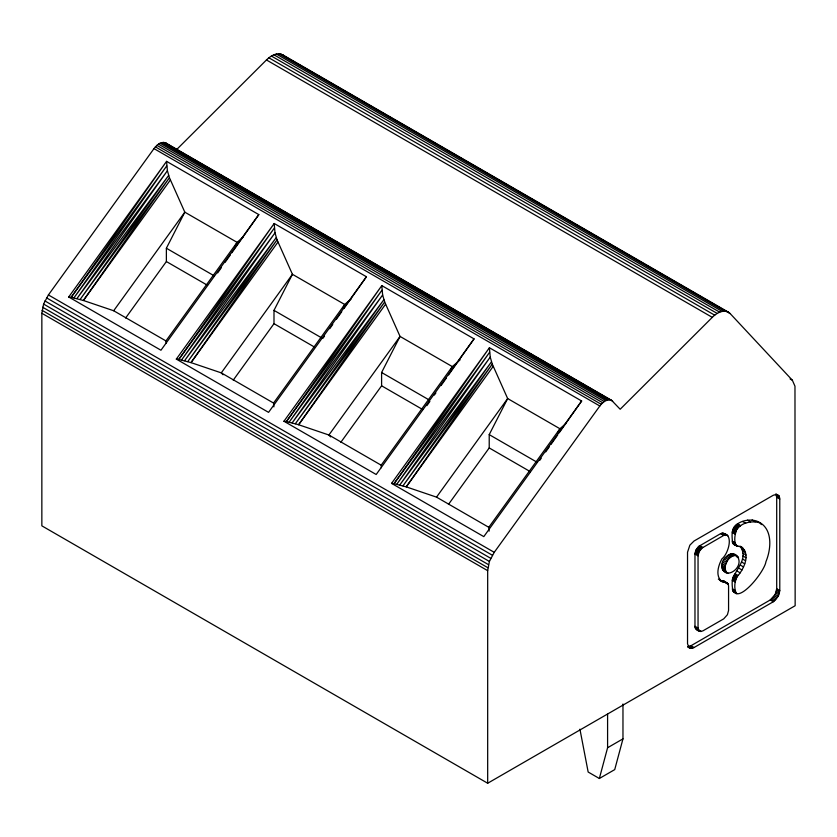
<?xml version="1.0" encoding="UTF-8"?>
<svg xmlns="http://www.w3.org/2000/svg" width="837" height="837" viewBox="0 0 837 837"><rect width="100%" height="100%" fill="white"/><g stroke="black" fill="none" stroke-linecap="round" stroke-linejoin="round"><path stroke-width="1.26" d="M41.85 313.268L43.587 304.061L48.41 294.938L153.998 148.609C156.592 145.115 161.154 140.919 165.81 142.981L611.638 400.379L620.175 409.251L712.287 317.359C716.598 312.871 724.716 308.319 730.136 313.551L792.367 380.239L794.972 386.223L795.15 605.726L487.678 783.244L41.85 525.845L41.85 313.268L487.678 570.667L487.678 783.244M487.678 570.667L489.415 561.46L494.238 552.336L599.826 406.008C602.42 402.513 606.982 398.318 611.638 400.379M743.528 548.559C740.609 545.41 734.551 547.147 732.521 542.679C732.187 537.616 731.14 531.788 734.018 527.237C738.998 520.802 748.78 518.731 756.324 520.938C773.126 526.902 771.526 548.287 765.928 561.7C764.505 572.864 729.906 615.101 732.281 580.334C735.242 569.411 748.728 558.854 740.452 546.781C751.511 553.09 743.936 569.087 737.418 576.316C734.426 581.202 733.798 588.62 736.487 593.579M694.972 554.073L696.102 549.815L698.989 546.226L720.636 533.64C734.855 531.338 728.828 553.55 721.923 558.875C718.334 565.467 715.018 575.992 721.923 581.558C724.34 582.657 728.985 581.987 728.567 586.026L728.567 610.435L727.426 614.693L723.712 618.857L702.902 630.868C699.847 632.72 694.888 629.853 694.972 626.285L694.972 554.073L698.048 555.852L698.048 628.053L699.177 631.004M698.048 555.852L699.177 551.583L702.055 548.005L723.712 535.418L726.83 534.927M721.86 566.701C720.375 556.825 736.644 547.241 738.977 560.371C740.473 570.248 724.204 579.832 721.86 566.701L724.936 568.48L726.579 572.738M724.936 568.48C725.229 562.61 729.791 554.69 736.476 555.611M736.822 546.006C733.442 541.895 734.823 534.874 736.487 530.041C740.902 522.633 751.605 520.499 759.4 522.717M690.776 648.403L687.7 646.624L690.943 645.756L770.218 599.983L775.188 594.448L776.705 588.756L776.705 497.22L775.836 493.976L778.912 495.755L779.781 498.988L779.781 590.535L778.264 596.226L773.294 601.761L694.019 647.535L690.776 648.403L687.805 647.001M579.926 729.184L588.16 772.028L599.355 778.494L607.589 747.744L607.589 714.181M622.969 704.011L622.969 738.862L614.724 769.611L599.355 778.494M125.634 318.008L166.375 261.542L166.375 248.233L184.82 212.169L169.451 177.726L167.4 170.717L166.573 161.353L258.811 214.607L231.859 252.774M235.302 245.837L237.091 242.353L242.918 237.29M233.251 380.134L273.992 323.678L273.992 310.37L292.437 274.306L277.057 239.863L275.017 232.843L274.191 223.489L366.428 276.744L343.965 308.539M342.919 307.964L344.708 304.48L351.509 298.568M340.868 442.26L381.599 385.805L381.599 372.496L400.055 336.432L384.675 301.99L382.635 294.969L381.808 285.616L474.045 338.87L448.59 374.913M450.536 370.1L452.325 366.606L460.088 359.858M448.475 504.397L489.216 447.931L489.216 434.623L507.661 398.558L492.292 364.116L490.241 357.106L489.415 347.742L581.652 400.996L559.2 432.802M557.557 433.388L559.932 428.743L565.76 423.679M217.641 272.914L221.386 267.62M225.122 262.316L230.363 254.898M323.009 338.232L324.505 336.108M329.747 328.69L332.739 324.442M336.484 319.148L341.726 311.72M426.88 405.663L429.873 401.415M434.361 395.054L435.857 392.94M441.099 385.512L446.341 378.094M539.729 460.371L541.236 458.247M545.724 451.886L549.47 446.581M550.966 444.468L557.704 434.926M68.718 296.978L166.573 161.353L71.187 297.302L68.718 296.978L160.955 350.232L258.811 214.607M170.371 179.955L83.397 300.483L71.187 297.302L166.709 165.956L73.959 297.836L167.4 170.717L76.962 298.547L168.635 175.435L80.132 299.437L169.451 177.726L83.397 300.483L113.675 310.747L165.946 340.921L166.176 343.463M113.675 310.747L184.82 212.169L237.091 242.353L165.946 340.921M176.325 359.104L274.191 223.489L178.804 359.429L176.325 359.104L268.562 412.359L366.428 276.744M277.978 242.081L191.014 362.62L178.804 359.429L274.316 228.093L181.566 359.962L275.017 232.843L184.579 360.684L276.252 237.562L187.75 361.574L277.057 239.863L191.014 362.62L221.282 372.873L273.553 403.057L273.898 406.866M273.553 403.057L344.708 304.48L292.437 274.306L221.282 372.873L223.05 374.767M283.942 421.241L381.808 285.616L286.411 421.566L283.942 421.241L376.179 474.495L474.045 338.87M385.595 304.208L298.621 424.746L286.411 421.566L381.934 290.219L289.183 422.089L382.635 294.969L292.197 422.811L383.869 299.698L295.367 423.7L384.675 301.99L298.621 424.746L328.899 435.01L381.17 465.184L381.4 467.726M381.17 465.184L452.325 366.606L400.055 336.432L328.899 435.01L330.667 436.893M391.559 483.367L489.415 347.742L394.028 483.692L391.559 483.367L483.796 536.622L581.652 400.996M493.213 366.344L406.238 486.872L394.028 483.692L489.551 352.356L396.801 484.225L490.241 357.106L399.804 484.937L491.486 361.825L402.974 485.837L492.292 364.116L406.238 486.872L436.516 497.136L488.787 527.31L489.132 531.118M436.516 497.136L507.661 398.558L559.932 428.743L488.787 527.31M176.188 150.011L266.459 59.961C270.539 55.943 276.942 51.842 282.707 54.844L728.535 312.243M607.589 747.744L622.969 738.862M726.485 571.65L724.371 571.462M735.472 592.282L734.018 592.146M723.754 582.322L720.678 580.543L724.026 581.077L728.023 583.745M696.708 629.581L697.399 629.738M733.746 544.228L738.088 546.299M280.803 54.039L730.136 313.551M278.669 53.756L724.497 311.155M276.336 54.007L722.164 311.406M273.887 54.771L719.715 312.17M271.376 56.048L717.215 313.446M268.876 57.795L714.714 315.193M266.459 59.961L712.287 317.359M790.107 378.941L792.367 380.239M776.307 494.887L779.383 496.655M164.575 142.499L612.674 401.205M776.6 495.975L779.676 497.753M163.184 142.374L609.012 399.772M776.705 497.22L779.781 498.988M161.677 142.614L607.505 400.013M160.087 143.2L605.915 400.599M158.486 144.131L604.314 401.53M156.896 145.366L602.724 402.764M155.389 146.873L601.217 404.271M153.998 148.609L599.826 406.008M752.149 519.976L755.225 521.744M747.535 520.154L750.601 521.922M742.607 521.472L745.683 523.251M737.523 523.889L740.599 525.667M737.135 524.119L740.211 525.887M736.298 524.684L739.364 526.463M735.472 525.416L738.548 527.184M734.708 526.274L737.784 528.042M734.018 527.237L737.094 529.005M733.411 528.273L736.487 530.041M732.93 529.35L736.005 531.129M732.574 530.449L735.65 532.217M732.354 531.516L735.43 533.295M732.281 532.531L735.357 534.309M723.063 532.991L727.918 535.795M722.3 533.023L725.365 534.801M721.473 533.242L724.549 535.021M720.636 533.64L723.712 535.418M732.281 541.058L735.357 542.826M739.95 546.101L742 547.293M732.344 541.916L735.409 543.684M732.521 542.679L735.597 544.448M732.825 543.328L735.901 545.107M741.645 548.517L744.721 550.296M733.233 543.851L737.418 546.226M742.461 550.673L745.537 552.441M742.879 553.173L745.955 554.952M742.879 555.967L745.955 557.745M742.461 558.949L745.537 560.727M732.396 553.602L738.046 556.856M731.287 553.644L734.363 555.423M736.508 556.657L738.558 557.84M730.105 553.958L733.181 555.737M728.881 554.544L731.957 556.323M741.645 562.045L744.721 563.824M727.667 555.37L730.743 557.149M726.485 556.417L729.561 558.195M740.452 565.163L743.528 566.931M725.376 557.651L728.452 559.43M776.705 588.756L779.781 590.535M724.371 559.043L727.447 560.821M699.826 545.651L702.902 547.429M738.925 568.197L742 569.976M776.6 590.116L779.676 591.895M698.989 546.226L702.055 548.005M723.503 560.539L726.579 562.318M776.307 591.55L779.383 593.318M698.163 546.959L701.239 548.727M722.802 562.108L725.878 563.887M775.836 593.004L778.912 594.783M697.399 547.806L700.475 549.585M737.094 571.075L740.17 572.853M696.708 548.769L699.774 550.547M722.289 563.688L725.365 565.456M775.188 594.448L778.264 596.226M696.102 549.815L699.177 551.583M721.975 565.237L725.041 567.005M774.382 595.829L777.458 597.608M695.62 550.892L698.696 552.671M735.012 573.701L738.088 575.479M734.342 574.538L737.418 576.316M773.461 597.116L776.537 598.884M695.265 551.981L698.34 553.759M721.975 568.051L725.041 569.83M695.045 553.058L698.121 554.837M733.746 575.458L736.822 577.227M166.375 248.233L214.199 275.844M273.992 310.37L321.806 337.97M381.599 372.496L429.423 400.107M489.216 434.623L537.04 462.233M722.289 569.233L725.365 571.012M772.436 598.256L775.512 600.035M722.802 570.217L728.452 573.471M733.233 576.421L736.309 578.2M771.348 599.219L774.424 600.997M732.825 577.425L735.901 579.204M770.218 599.983L773.294 601.761M732.521 578.419L735.597 580.198M732.344 579.403L735.409 581.171M732.281 580.334L735.357 582.102M723.419 580.847L727.604 583.222M722.76 580.773L725.825 582.552M725.25 582.625L728.326 584.404M718.345 579.11L720.395 580.292M719.872 580.376L721.923 581.558M166.375 261.542L207.524 285.302M273.992 323.678L314.021 346.79M381.599 385.805L422.748 409.565M489.216 447.931L530.365 471.691M732.281 588.85L735.357 590.629M732.354 589.782L735.43 591.56M732.574 590.598L735.65 592.376M732.93 591.278L736.759 593.485M694.972 626.285L698.048 628.053M695.045 627.216L698.121 628.985M695.265 628.032L701.239 631.485M695.62 628.713L700.475 631.516M690.943 645.756L694.019 647.535M689.814 646.29L692.89 648.068M688.725 646.582L691.801 648.361M48.41 294.938L494.238 552.336M46.516 297.836L492.344 555.234M44.895 300.912L490.723 558.31M43.587 304.061L489.415 561.46M42.635 307.231L488.463 564.63M42.049 310.328L487.877 567.727M165.81 142.981L168.509 145.596M282.707 54.844L284.308 56.152M778.912 495.755L776.537 494.385L773.294 495.253L694.019 541.026L689.855 545.18L687.533 552.253L687.533 643.789L689.05 647.723M759.933 523.02L761.398 524.59M724.361 533.504L725.417 535.523M734.269 554.335L734.97 555.088"/></g></svg>
